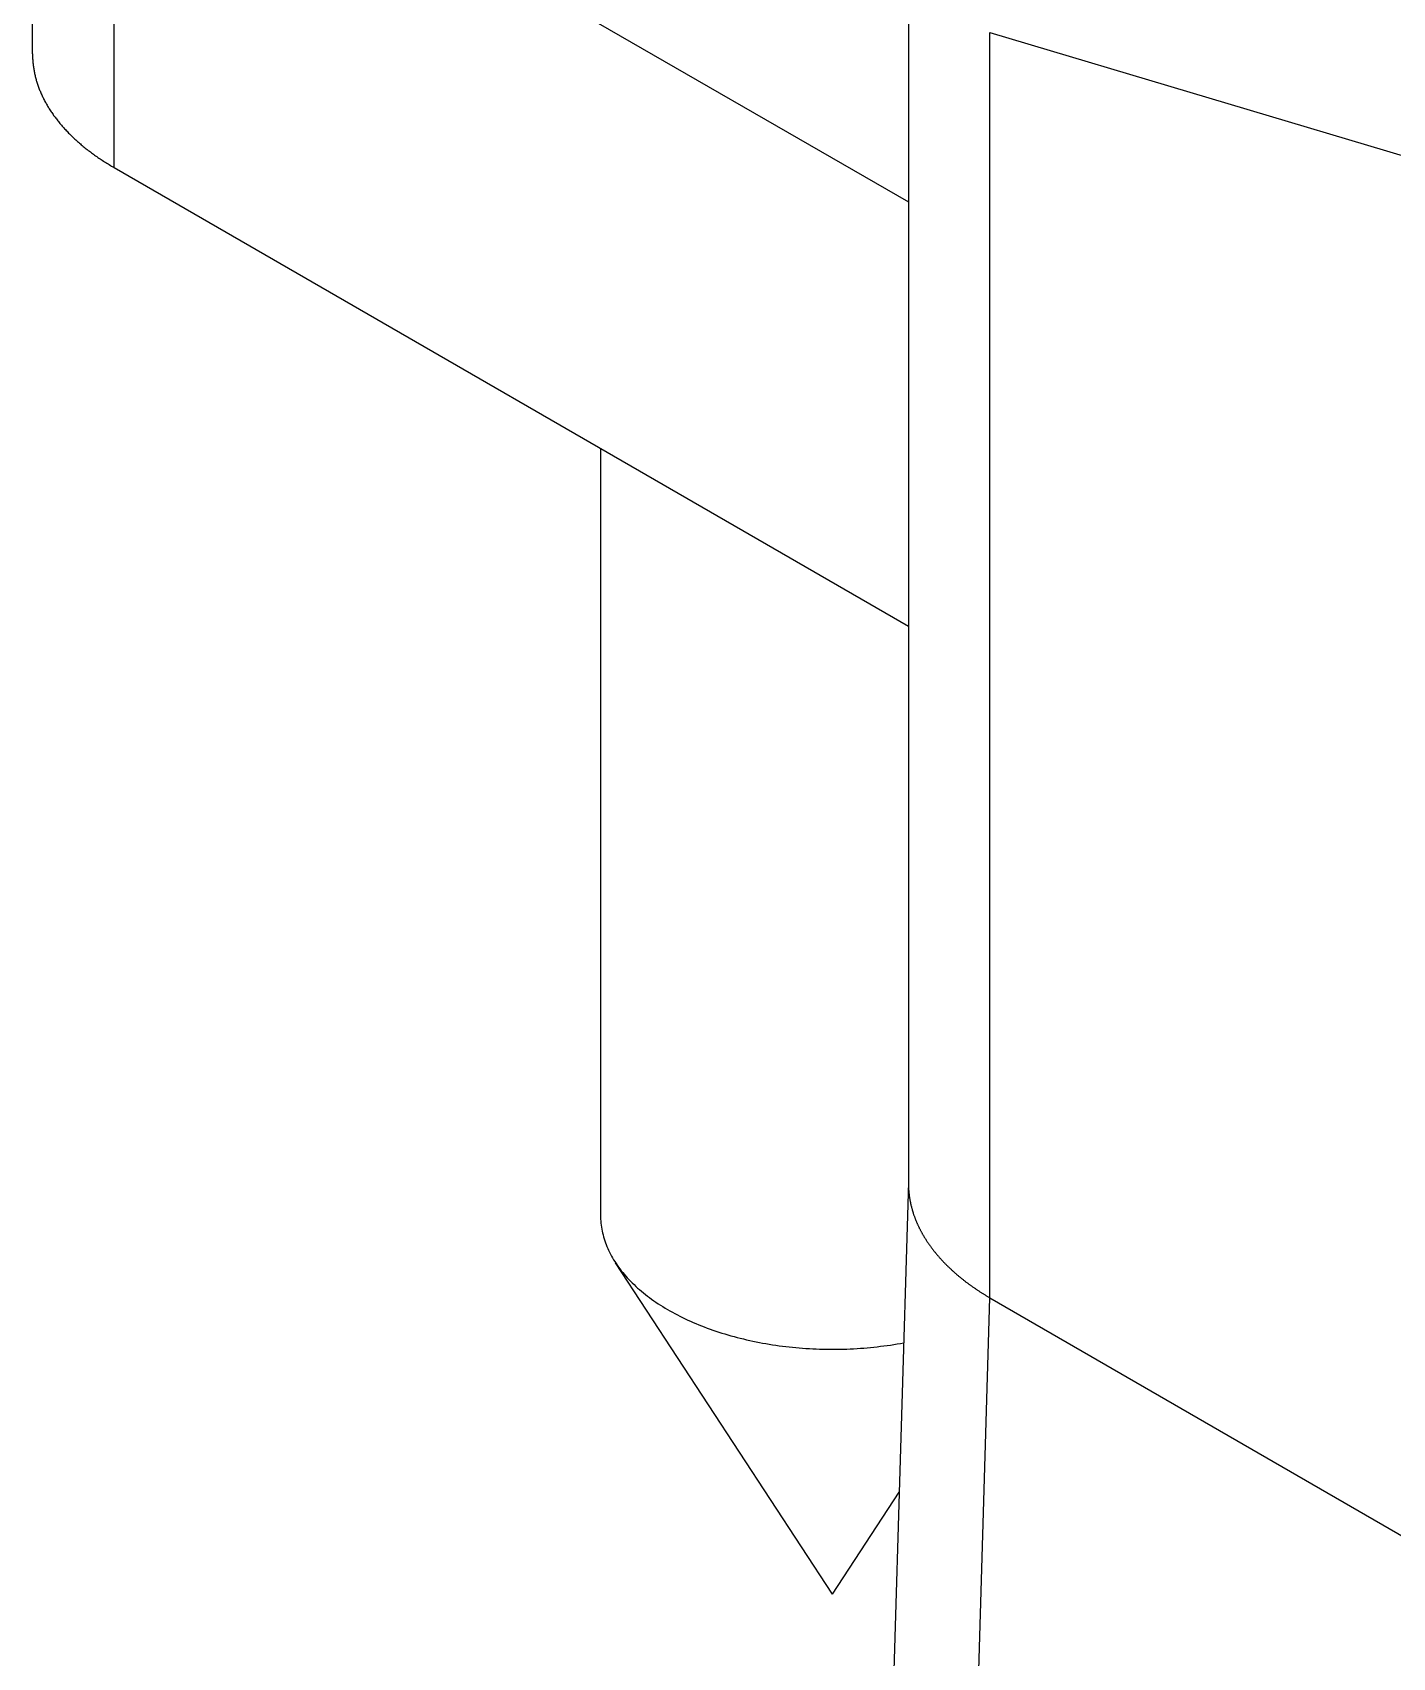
# Model space of a CAD drawing. Extents: x 3.27 to 9.48, y 3.29 to 7.63.
# Drawn here: x 7.4901 to 7.7786, y 6.817 to 7.1617 of the extents above; entities that cross this region are included whole.
import ezdxf

# ---------------------------------------------------------------- set-up
doc = ezdxf.new("R2010")
doc.units = 0
doc.layers.add('VISIBLE_EDGES_ANSI_', color=7, linetype='CONTINUOUS')
doc.layers.add('VISIBLE_TANGENT_EDGES_ANSI', color=7, linetype='CONTINUOUS')

msp = doc.modelspace()

# ---------------------------------------------------------------- linework, layer by layer
at = {"layer": 'VISIBLE_EDGES_ANSI_'}
for p, q in [((7.49009, 7.15715), (7.49009, 7.24715)), ((7.50739, 7.22304), (7.67591, 7.12574)), ((7.67591, 7.18028), (7.67591, 6.91759)), ((7.50739, 7.13304), (7.67591, 7.03574)), ((7.61059, 7.07345), (7.61059, 6.91083)), ((7.67591, 6.91788), (7.65713, 6.2845)), ((7.6598, 6.83047), (7.61377, 6.90078)), ((7.6932, 6.89331), (7.69321, 6.89331)), ((7.6598, 6.83047), (7.67396, 6.85209))]:
    msp.add_line(p, q, dxfattribs=at)
for points in [[(7.49009, 7.15715, 0), (7.49009, 7.15694, 0), (7.49009, 7.15673, 0), (7.4901, 7.15652, 0), (7.49011, 7.15631, 0), (7.49012, 7.1561, 0), (7.49013, 7.15589, 0), (7.49014, 7.15568, 0), (7.49016, 7.15547, 0), (7.49018, 7.15526, 0), (7.4902, 7.15505, 0), (7.49022, 7.15485, 0), (7.49025, 7.15464, 0), (7.49028, 7.15443, 0), (7.49031, 7.15422, 0), (7.49034, 7.15401, 0), (7.49037, 7.1538, 0), (7.49041, 7.1536, 0), (7.49045, 7.15339, 0), (7.49049, 7.15318, 0), (7.49053, 7.15297, 0), (7.49058, 7.15276, 0), (7.49063, 7.15256, 0), (7.49068, 7.15235, 0), (7.49073, 7.15214, 0), (7.49078, 7.15194, 0), (7.49084, 7.15173, 0), (7.4909, 7.15152, 0), (7.49096, 7.15132, 0), (7.49102, 7.15111, 0), (7.49109, 7.1509, 0), (7.49115, 7.1507, 0), (7.49122, 7.15049, 0), (7.49129, 7.15029, 0), (7.49137, 7.15008, 0), (7.49144, 7.14988, 0), (7.49152, 7.14968, 0), (7.4916, 7.14947, 0), (7.49169, 7.14927, 0), (7.49177, 7.14906, 0), (7.49186, 7.14886, 0), (7.49195, 7.14866, 0), (7.49204, 7.14846, 0), (7.49213, 7.14825, 0), (7.49223, 7.14805, 0), (7.49233, 7.14785, 0), (7.49243, 7.14765, 0), (7.49253, 7.14745, 0), (7.49263, 7.14725, 0), (7.49274, 7.14705, 0), (7.49285, 7.14685, 0), (7.49296, 7.14665, 0), (7.49307, 7.14645, 0), (7.49318, 7.14625, 0), (7.4933, 7.14605, 0), (7.49342, 7.14586, 0), (7.49354, 7.14566, 0), (7.49366, 7.14546, 0), (7.49379, 7.14527, 0), (7.49392, 7.14507, 0), (7.49405, 7.14487, 0), (7.49418, 7.14468, 0), (7.49431, 7.14449, 0), (7.49445, 7.14429, 0), (7.49458, 7.1441, 0), (7.49472, 7.1439, 0), (7.49487, 7.14371, 0), (7.49501, 7.14352, 0), (7.49515, 7.14333, 0), (7.4953, 7.14314, 0), (7.49545, 7.14295, 0), (7.4956, 7.14276, 0), (7.49576, 7.14257, 0), (7.49591, 7.14238, 0), (7.49607, 7.14219, 0), (7.49623, 7.142, 0), (7.49639, 7.14182, 0), (7.49656, 7.14163, 0), (7.49672, 7.14144, 0), (7.49689, 7.14126, 0), (7.49706, 7.14107, 0), (7.49723, 7.14089, 0), (7.49741, 7.14071, 0), (7.49758, 7.14052, 0), (7.49776, 7.14034, 0), (7.49794, 7.14016, 0), (7.49812, 7.13998, 0), (7.4983, 7.1398, 0), (7.49849, 7.13962, 0), (7.49868, 7.13944, 0), (7.49887, 7.13926, 0), (7.49906, 7.13908, 0), (7.49925, 7.1389, 0), (7.49945, 7.13873, 0), (7.49964, 7.13855, 0), (7.49984, 7.13838, 0), (7.50004, 7.1382, 0), (7.50024, 7.13803, 0), (7.50045, 7.13786, 0), (7.50065, 7.13768, 0), (7.50086, 7.13751, 0), (7.50107, 7.13734, 0), (7.50128, 7.13717, 0), (7.50149, 7.137, 0), (7.50171, 7.13683, 0), (7.50193, 7.13667, 0), (7.50215, 7.1365, 0), (7.50237, 7.13633, 0), (7.50259, 7.13617, 0), (7.50281, 7.136, 0), (7.50304, 7.13584, 0), (7.50326, 7.13568, 0), (7.50349, 7.13552, 0), (7.50372, 7.13535, 0), (7.50396, 7.13519, 0), (7.50419, 7.13503, 0), (7.50443, 7.13488, 0), (7.50466, 7.13472, 0), (7.5049, 7.13456, 0), (7.50514, 7.1344, 0), (7.50539, 7.13425, 0), (7.50563, 7.13409, 0), (7.50588, 7.13394, 0), (7.50612, 7.13379, 0), (7.50637, 7.13364, 0), (7.50662, 7.13348, 0), (7.50688, 7.13333, 0), (7.50713, 7.13318, 0), (7.50739, 7.13304, 0)], [(7.67591, 6.91759, 0), (7.67591, 6.91748, 0), (7.67591, 6.91738, 0), (7.67592, 6.91727, 0), (7.67592, 6.91716, 0), (7.67592, 6.91706, 0), (7.67592, 6.91695, 0), (7.67593, 6.91685, 0), (7.67593, 6.91674, 0), (7.67594, 6.91664, 0), (7.67594, 6.91653, 0), (7.67595, 6.91643, 0), (7.67595, 6.91632, 0), (7.67596, 6.91622, 0), (7.67597, 6.91611, 0), (7.67598, 6.91601, 0), (7.67598, 6.9159, 0), (7.67599, 6.9158, 0), (7.676, 6.91569, 0), (7.67601, 6.91559, 0), (7.67603, 6.91548, 0), (7.67604, 6.91538, 0), (7.67605, 6.91527, 0), (7.67606, 6.91517, 0), (7.67607, 6.91506, 0), (7.67609, 6.91496, 0), (7.6761, 6.91485, 0), (7.67612, 6.91475, 0), (7.67613, 6.91464, 0), (7.67615, 6.91454, 0), (7.67617, 6.91443, 0), (7.67618, 6.91433, 0), (7.6762, 6.91422, 0), (7.67622, 6.91412, 0), (7.67624, 6.91401, 0), (7.67626, 6.91391, 0), (7.67628, 6.9138, 0), (7.6763, 6.9137, 0), (7.67632, 6.91359, 0), (7.67634, 6.91349, 0), (7.67636, 6.91339, 0), (7.67638, 6.91328, 0), (7.67641, 6.91318, 0), (7.67643, 6.91307, 0), (7.67645, 6.91297, 0), (7.67648, 6.91286, 0), (7.67651, 6.91276, 0), (7.67653, 6.91266, 0), (7.67656, 6.91255, 0), (7.67658, 6.91245, 0), (7.67661, 6.91234, 0), (7.67664, 6.91224, 0), (7.67667, 6.91214, 0), (7.6767, 6.91203, 0), (7.67673, 6.91193, 0), (7.67676, 6.91182, 0), (7.67679, 6.91172, 0), (7.67682, 6.91162, 0), (7.67685, 6.91151, 0), (7.67689, 6.91141, 0), (7.67692, 6.91131, 0), (7.67695, 6.9112, 0), (7.67699, 6.9111, 0), (7.67702, 6.911, 0), (7.67706, 6.91089, 0), (7.67709, 6.91079, 0), (7.67713, 6.91069, 0), (7.67717, 6.91058, 0), (7.6772, 6.91048, 0), (7.67724, 6.91038, 0), (7.67728, 6.91028, 0), (7.67732, 6.91017, 0), (7.67736, 6.91007, 0), (7.6774, 6.90997, 0), (7.67744, 6.90986, 0), (7.67748, 6.90976, 0), (7.67752, 6.90966, 0), (7.67756, 6.90956, 0), (7.67761, 6.90946, 0), (7.67765, 6.90935, 0), (7.6777, 6.90925, 0), (7.67774, 6.90915, 0), (7.67778, 6.90905, 0), (7.67783, 6.90894, 0), (7.67788, 6.90884, 0), (7.67792, 6.90874, 0), (7.67797, 6.90864, 0), (7.67802, 6.90854, 0), (7.67807, 6.90844, 0), (7.67812, 6.90833, 0), (7.67817, 6.90823, 0), (7.67822, 6.90813, 0), (7.67827, 6.90803, 0), (7.67832, 6.90793, 0), (7.67837, 6.90783, 0), (7.67842, 6.90773, 0), (7.67847, 6.90763, 0), (7.67853, 6.90752, 0), (7.67858, 6.90742, 0), (7.67863, 6.90732, 0), (7.67869, 6.90722, 0), (7.67874, 6.90712, 0), (7.6788, 6.90702, 0), (7.67886, 6.90692, 0), (7.67891, 6.90682, 0), (7.67897, 6.90672, 0), (7.67903, 6.90662, 0), (7.67909, 6.90652, 0), (7.67915, 6.90642, 0), (7.67921, 6.90632, 0), (7.67927, 6.90622, 0), (7.67933, 6.90612, 0), (7.67939, 6.90602, 0), (7.67945, 6.90592, 0), (7.67951, 6.90582, 0), (7.67958, 6.90572, 0), (7.67964, 6.90562, 0), (7.6797, 6.90552, 0), (7.67977, 6.90543, 0), (7.67983, 6.90533, 0), (7.6799, 6.90523, 0), (7.67996, 6.90513, 0), (7.68003, 6.90503, 0), (7.6801, 6.90493, 0), (7.68017, 6.90483, 0), (7.68023, 6.90474, 0), (7.6803, 6.90464, 0), (7.68037, 6.90454, 0), (7.68044, 6.90444, 0), (7.68051, 6.90434, 0), (7.68058, 6.90425, 0), (7.68065, 6.90415, 0), (7.68073, 6.90405, 0), (7.6808, 6.90395, 0), (7.68087, 6.90386, 0), (7.68094, 6.90376, 0), (7.68102, 6.90366, 0), (7.68109, 6.90357, 0), (7.68117, 6.90347, 0), (7.68124, 6.90337, 0), (7.68132, 6.90328, 0), (7.6814, 6.90318, 0), (7.68147, 6.90308, 0), (7.68155, 6.90299, 0), (7.68163, 6.90289, 0), (7.68171, 6.9028, 0), (7.68178, 6.9027, 0), (7.68186, 6.90261, 0), (7.68194, 6.90251, 0), (7.68202, 6.90242, 0), (7.68211, 6.90232, 0), (7.68219, 6.90223, 0), (7.68227, 6.90213, 0), (7.68235, 6.90204, 0), (7.68243, 6.90194, 0), (7.68252, 6.90185, 0), (7.6826, 6.90175, 0), (7.68269, 6.90166, 0), (7.68277, 6.90157, 0), (7.68286, 6.90147, 0), (7.68294, 6.90138, 0), (7.68303, 6.90129, 0), (7.68311, 6.90119, 0), (7.6832, 6.9011, 0), (7.68329, 6.90101, 0), (7.68338, 6.90092, 0), (7.68347, 6.90082, 0), (7.68356, 6.90073, 0), (7.68364, 6.90064, 0), (7.68373, 6.90055, 0), (7.68383, 6.90045, 0), (7.68392, 6.90036, 0), (7.68401, 6.90027, 0), (7.6841, 6.90018, 0), (7.68419, 6.90009, 0), (7.68429, 6.9, 0), (7.68438, 6.89991, 0), (7.68447, 6.89982, 0), (7.68457, 6.89973, 0), (7.68466, 6.89964, 0), (7.68476, 6.89955, 0), (7.68485, 6.89946, 0), (7.68495, 6.89937, 0), (7.68505, 6.89928, 0), (7.68514, 6.89919, 0), (7.68524, 6.8991, 0), (7.68534, 6.89901, 0), (7.68544, 6.89892, 0), (7.68554, 6.89883, 0), (7.68564, 6.89874, 0), (7.68574, 6.89865, 0), (7.68584, 6.89857, 0), (7.68594, 6.89848, 0), (7.68604, 6.89839, 0), (7.68614, 6.8983, 0), (7.68624, 6.89821, 0), (7.68635, 6.89813, 0), (7.68645, 6.89804, 0), (7.68655, 6.89795, 0), (7.68666, 6.89787, 0), (7.68676, 6.89778, 0), (7.68687, 6.89769, 0), (7.68697, 6.89761, 0), (7.68708, 6.89752, 0), (7.68719, 6.89744, 0), (7.68729, 6.89735, 0), (7.6874, 6.89726, 0), (7.68751, 6.89718, 0), (7.68762, 6.89709, 0), (7.68773, 6.89701, 0), (7.68783, 6.89692, 0), (7.68794, 6.89684, 0), (7.68805, 6.89675, 0), (7.68817, 6.89667, 0), (7.68828, 6.89659, 0), (7.68839, 6.8965, 0), (7.6885, 6.89642, 0), (7.68861, 6.89634, 0), (7.68872, 6.89625, 0), (7.68884, 6.89617, 0), (7.68895, 6.89609, 0), (7.68907, 6.896, 0), (7.68918, 6.89592, 0), (7.6893, 6.89584, 0), (7.68941, 6.89576, 0), (7.68953, 6.89568, 0), (7.68964, 6.89559, 0), (7.68976, 6.89551, 0), (7.68988, 6.89543, 0), (7.68999, 6.89535, 0), (7.69011, 6.89527, 0), (7.69023, 6.89519, 0), (7.69035, 6.89511, 0), (7.69047, 6.89503, 0), (7.69059, 6.89495, 0), (7.69071, 6.89487, 0), (7.69083, 6.89479, 0), (7.69095, 6.89471, 0), (7.69107, 6.89463, 0), (7.6912, 6.89455, 0), (7.69132, 6.89447, 0), (7.69144, 6.89439, 0), (7.69156, 6.89431, 0), (7.69169, 6.89424, 0), (7.69181, 6.89416, 0), (7.69194, 6.89408, 0), (7.69206, 6.894, 0), (7.69219, 6.89393, 0), (7.69231, 6.89385, 0), (7.69244, 6.89377, 0), (7.69257, 6.89369, 0), (7.69269, 6.89362, 0), (7.69282, 6.89354, 0), (7.69295, 6.89347, 0), (7.69308, 6.89339, 0), (7.6932, 6.89331, 0)], [(7.61059, 6.91083, 0), (7.6106, 6.91041, 0), (7.61061, 6.90999, 0), (7.61064, 6.90958, 0), (7.61068, 6.90916, 0), (7.61072, 6.90874, 0), (7.61078, 6.90833, 0), (7.61085, 6.90791, 0), (7.61093, 6.90749, 0), (7.61102, 6.90708, 0), (7.61112, 6.90667, 0), (7.61123, 6.90625, 0), (7.61135, 6.90584, 0), (7.61149, 6.90543, 0), (7.61163, 6.90502, 0), (7.61178, 6.90461, 0), (7.61195, 6.90421, 0), (7.61212, 6.9038, 0), (7.6123, 6.9034, 0), (7.6125, 6.90299, 0), (7.6127, 6.90259, 0), (7.61292, 6.90219, 0), (7.61314, 6.9018, 0), (7.61338, 6.9014, 0), (7.61362, 6.90101, 0), (7.61388, 6.90062, 0), (7.61414, 6.90023, 0), (7.61442, 6.89984, 0), (7.6147, 6.89946, 0), (7.615, 6.89908, 0), (7.6153, 6.8987, 0), (7.61562, 6.89832, 0), (7.61594, 6.89795, 0), (7.61627, 6.89757, 0), (7.61662, 6.89721, 0), (7.61697, 6.89684, 0), (7.61733, 6.89648, 0), (7.6177, 6.89612, 0), (7.61808, 6.89576, 0), (7.61847, 6.89541, 0), (7.61886, 6.89506, 0), (7.61927, 6.89472, 0), (7.61969, 6.89437, 0), (7.62011, 6.89403, 0), (7.62054, 6.8937, 0), (7.62098, 6.89337, 0), (7.62143, 6.89304, 0), (7.62189, 6.89272, 0), (7.62235, 6.8924, 0), (7.62283, 6.89208, 0), (7.62331, 6.89177, 0), (7.6238, 6.89146, 0), (7.6243, 6.89116, 0), (7.6248, 6.89086, 0), (7.62531, 6.89056, 0), (7.62583, 6.89027, 0), (7.62636, 6.88999, 0), (7.6269, 6.8897, 0), (7.62744, 6.88943, 0), (7.62799, 6.88915, 0), (7.62854, 6.88889, 0), (7.6291, 6.88862, 0), (7.62967, 6.88837, 0), (7.63025, 6.88811, 0), (7.63083, 6.88786, 0), (7.63142, 6.88762, 0), (7.63201, 6.88738, 0), (7.63261, 6.88715, 0), (7.63322, 6.88692, 0), (7.63383, 6.8867, 0), (7.63445, 6.88648, 0), (7.63507, 6.88627, 0), (7.6357, 6.88606, 0), (7.63633, 6.88586, 0), (7.63697, 6.88566, 0), (7.63762, 6.88547, 0), (7.63827, 6.88528, 0), (7.63892, 6.8851, 0), (7.63958, 6.88493, 0), (7.64024, 6.88476, 0), (7.6409, 6.8846, 0), (7.64157, 6.88444, 0), (7.64225, 6.88429, 0), (7.64293, 6.88414, 0), (7.64361, 6.884, 0), (7.64429, 6.88387, 0), (7.64498, 6.88374, 0), (7.64567, 6.88361, 0), (7.64637, 6.8835, 0), (7.64707, 6.88339, 0), (7.64777, 6.88328, 0), (7.64847, 6.88318, 0), (7.64918, 6.88309, 0), (7.64988, 6.883, 0), (7.65059, 6.88292, 0), (7.65131, 6.88284, 0), (7.65202, 6.88278, 0), (7.65274, 6.88271, 0), (7.65345, 6.88266, 0), (7.65417, 6.8826, 0), (7.65489, 6.88256, 0), (7.65561, 6.88252, 0), (7.65633, 6.88249, 0), (7.65706, 6.88246, 0), (7.65778, 6.88244, 0), (7.6585, 6.88243, 0), (7.65923, 6.88242, 0), (7.65995, 6.88242, 0), (7.66067, 6.88242, 0), (7.6614, 6.88243, 0), (7.66212, 6.88245, 0), (7.66284, 6.88247, 0), (7.66356, 6.8825, 0), (7.66429, 6.88254, 0), (7.66501, 6.88258, 0), (7.66573, 6.88262, 0), (7.66644, 6.88268, 0), (7.66716, 6.88274, 0), (7.66787, 6.8828, 0), (7.66859, 6.88287, 0), (7.6693, 6.88295, 0), (7.67001, 6.88304, 0), (7.67071, 6.88312, 0), (7.67142, 6.88322, 0), (7.67212, 6.88332, 0), (7.67282, 6.88343, 0), (7.67352, 6.88354, 0), (7.67421, 6.88366, 0), (7.6749, 6.88379, 0)]]:
    msp.add_polyline3d(points, dxfattribs=at)
at = {"layer": 'VISIBLE_TANGENT_EDGES_ANSI'}
for p, q in [((7.50739, 7.13304), (7.50739, 7.22304)), ((7.69321, 6.89331), (7.69321, 7.16167)), ((7.69321, 7.16167), (8.15421, 7.02415)), ((7.67441, 6.25964), (7.6932, 6.89331)), ((7.69321, 6.89331), (8.72325, 6.29862))]:
    msp.add_line(p, q, dxfattribs=at)

doc.saveas('drawing.dxf')
